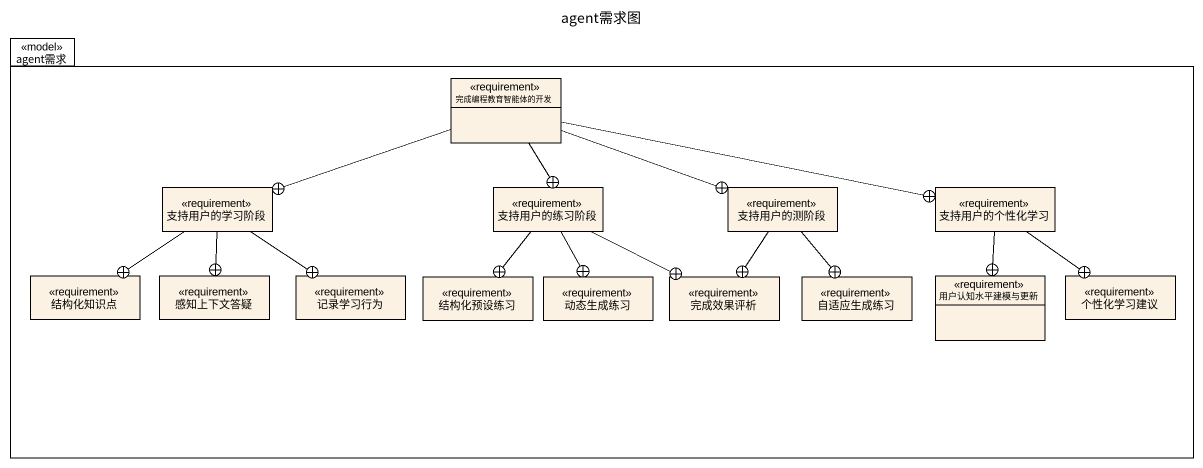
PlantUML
@startuml
title agent需求图
hide circle
hide empty members
package agent需求 <<model>> {
  class 完成编程教育智能体的开发 <<requirement>>
  class 支持用户的学习阶段 <<requirement>>
  class 支持用户的练习阶段 <<requirement>>
  class 支持用户的测阶段 <<requirement>>
  class 支持用户的个性化学习 <<requirement>>
  class 结构化知识点 <<requirement>>
  class 感知上下文答疑 <<requirement>>
  class 记录学习行为 <<requirement>>
  class 结构化预设练习 <<requirement>>
  class 动态生成练习 <<requirement>>
  class 完成效果评析 <<requirement>>
  class 自适应生成练习 <<requirement>>
  class 用户认知水平建模与更新 <<requirement>>
  class 个性化学习建议 <<requirement>>
}
完成编程教育智能体的开发 -left-+ 支持用户的学习阶段
完成编程教育智能体的开发 --+ 支持用户的练习阶段
完成编程教育智能体的开发 -right-+ 支持用户的测阶段
完成编程教育智能体的开发 -right-+ 支持用户的个性化学习
支持用户的学习阶段 --+ 结构化知识点
支持用户的学习阶段 --+ 感知上下文答疑
支持用户的学习阶段 --+ 记录学习行为
支持用户的练习阶段 --+ 结构化预设练习
支持用户的练习阶段 --+ 动态生成练习
支持用户的练习阶段 -right-+ 完成效果评析
支持用户的测阶段 --+ 完成效果评析
支持用户的测阶段 --+ 自适应生成练习
支持用户的个性化学习 --+ 用户认知水平建模与更新
支持用户的个性化学习 --+ 个性化学习建议
@enduml
